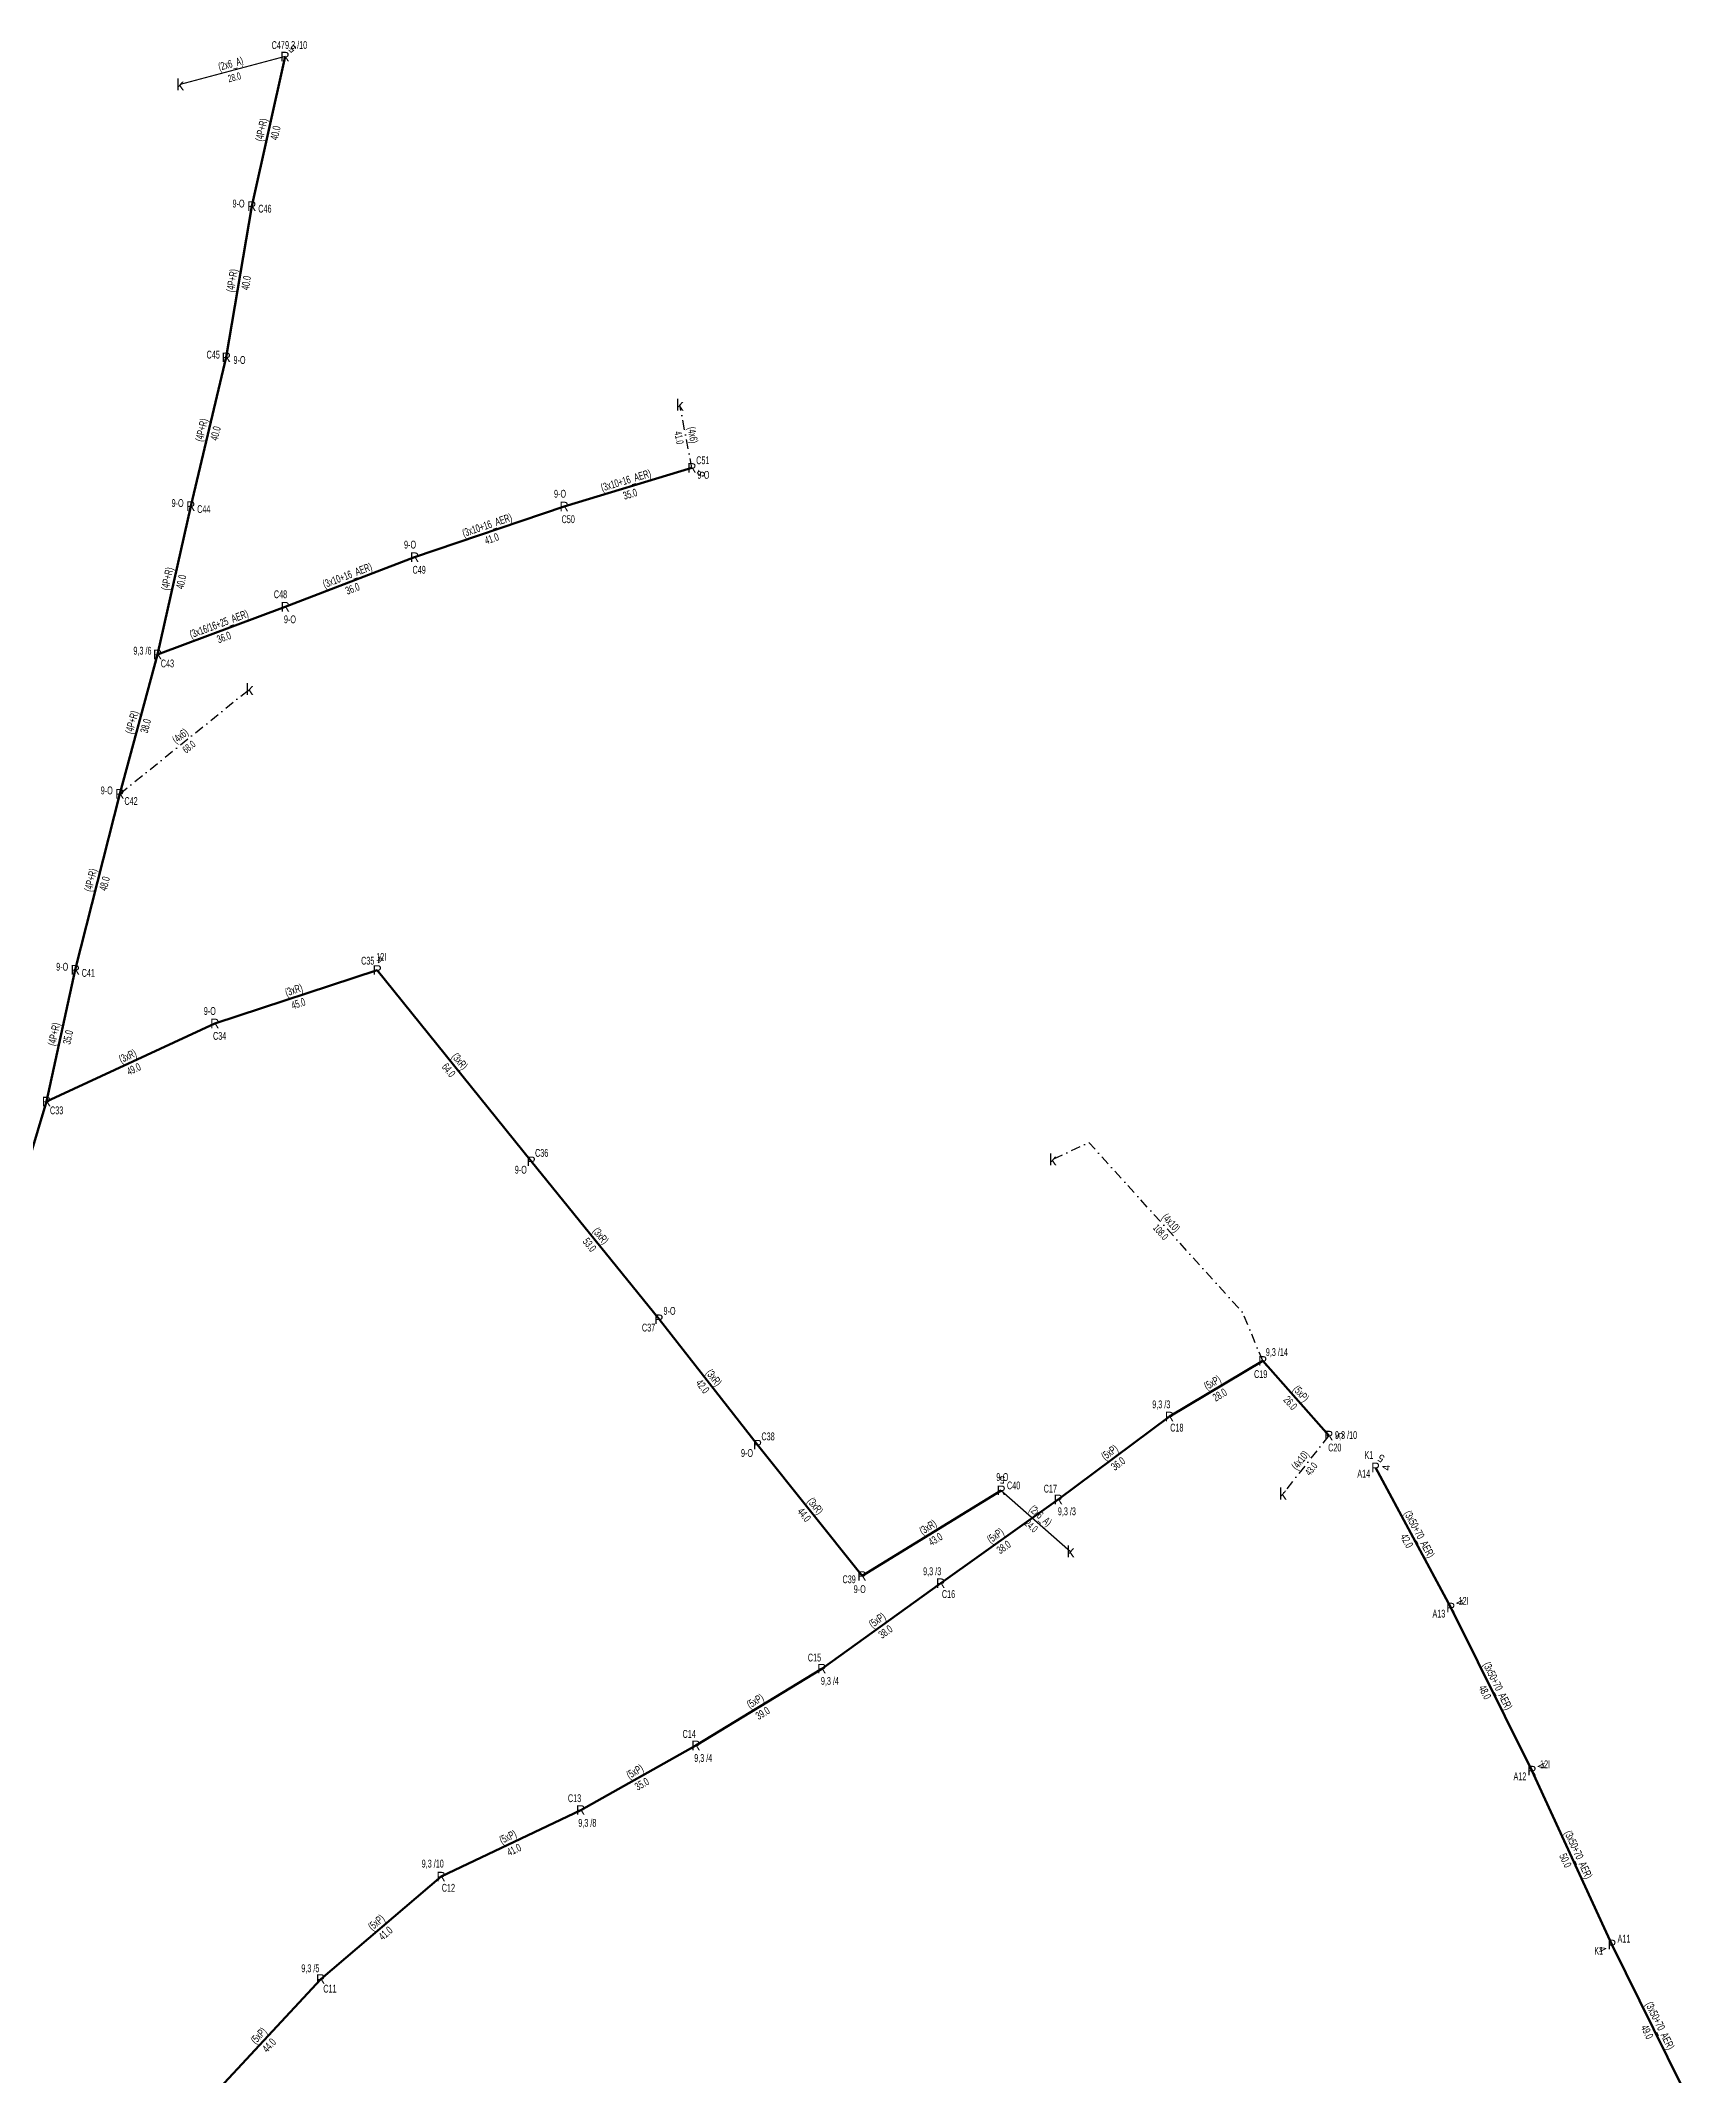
# Model space of a CAD drawing. Header units: millimetres. Extents: x 547575 to 550077, y 4149016 to 4153735.
# Drawn here: x 549323 to 549757, y 4152641 to 4153175 of the extents above; entities that cross this region are included whole.
import ezdxf
from ezdxf.enums import TextEntityAlignment as Align

# ---------------------------------------------------------------- set-up
doc = ezdxf.new("R2010")
doc.units = ezdxf.units.MM
doc.linetypes.add('DASHDOT', pattern=[5, 2.5, -1.25, 0, -1.25])
for name, color, linetype, lineweight in [('DIREK_AG_MEVCUT', 120, 'Continuous', 25), ('HAT_ABONE_HAVAI_MEVCUT', 56, 'Continuous', 30), ('HAT_ABONE_YERALTI_MEVCUT', 56, 'DASHDOT', 30), ('HAT_AG_HAVAI_MEVCUT', 126, 'Continuous', 50), ('KOFRE_ABONE_MEVCUT', 6, 'Continuous', 25)]:
    doc.layers.add(name, color=color, linetype=linetype, lineweight=lineweight)
doc.styles.add('Direk', font='B_CAD')
doc.styles.get("Standard").update_dxf_attribs({"font": 'Arial'})

msp = doc.modelspace()

# ---------------------------------------------------------------- linework, layer by layer
at = {"layer": 'HAT_ABONE_HAVAI_MEVCUT'}
for p, q in [((549387.043, 4153170.474), (549359.549, 4153163.142)), ((549574.74, 4152794.647), (549592.9, 4152778.619))]:
    msp.add_line(p, q, dxfattribs=at)
at = {"layer": 'HAT_ABONE_YERALTI_MEVCUT', "flags": 128}
for points in [[(549493.669, 4153062.667), (549490.497, 4153079.163)], [(549343.742, 4152977.232), (549377.733, 4153004.65)], [(549643.275, 4152828.585), (549638.052, 4152841.232), (549597.705, 4152885.863), (549588.245, 4152881.319)], [(549660.591, 4152809.011), (549648.526, 4152793.753)]]:
    msp.add_lwpolyline(points, dxfattribs=at)
at = {"layer": 'HAT_AG_HAVAI_MEVCUT'}
for p, q in [((549378.333, 4153131.281), (549387.043, 4153170.474)), ((549378.333, 4153131.281), (549371.656, 4153091.656)), ((549362.339, 4153052.649), (549371.656, 4153091.656)), ((549493.669, 4153062.667), (549460.193, 4153052.543)), ((549362.339, 4153052.649), (549353.641, 4153013.763)), ((549421.01, 4153039.25), (549460.193, 4153052.543)), ((549387.091, 4153026.259), (549421.01, 4153039.25)), ((549387.091, 4153026.259), (549353.641, 4153013.763)), ((549343.742, 4152977.232), (549353.641, 4153013.763)), ((549332.089, 4152931.087), (549343.742, 4152977.232)), ((549332.089, 4152931.087), (549324.539, 4152896.555)), ((549411.232, 4152931.05), (549368.627, 4152917.036)), ((549411.232, 4152931.05), (549451.586, 4152880.912)), ((549368.627, 4152917.036), (549324.539, 4152896.555)), ((549312.632, 4152856.786), (549324.539, 4152896.555)), ((549485.057, 4152839.506), (549451.586, 4152880.912)), ((549510.885, 4152806.623), (549485.057, 4152839.506)), ((549643.275, 4152828.585), (549618.819, 4152814.008)), ((549643.275, 4152828.585), (549660.591, 4152809.011)), ((549589.677, 4152792.274), (549618.819, 4152814.008)), ((549510.885, 4152806.623), (549538.268, 4152772.208)), ((549692.551, 4152763.947), (549672.828, 4152800.669)), ((549538.268, 4152772.208), (549574.74, 4152794.647)), ((549589.677, 4152792.274), (549558.885, 4152770.308)), ((549527.733, 4152747.91), (549558.885, 4152770.308)), ((549713.835, 4152721.201), (549692.551, 4152763.947)), ((549527.733, 4152747.91), (549494.729, 4152727.783)), ((549464.533, 4152710.856), (549494.729, 4152727.783)), ((549713.835, 4152721.201), (549734.793, 4152675.621)), ((549464.533, 4152710.856), (549427.958, 4152693.409)), ((549427.958, 4152693.409), (549396.393, 4152666.552)), ((549756.638, 4152631.424), (549734.793, 4152675.621)), ((549366.595, 4152634.367), (549396.393, 4152666.552))]:
    msp.add_line(p, q, dxfattribs=at)

# ---------------------------------------------------------------- texts
at = {"layer": 'DIREK_AG_MEVCUT', "linetype": 'ByBlock', "width": 0.53}
for s, p in [('C47', (549385.263112, 4153173.487635)), ('9,3 /10', (549389.953863, 4153173.509553)), ('9-O', (549374.865159, 4153131.958039)), ('C46', (549381.768145, 4153130.610345)), ('C45', (549368.226254, 4153092.353741)), ('9-O', (549375.11834, 4153090.951629)), ('C51', (549496.540578, 4153064.668009)), ('9-O', (549496.689396, 4153060.841786)), ('9-O', (549358.896774, 4153053.44503)), ('C44', (549365.749006, 4153051.860421)), ('9-O', (549459.120878, 4153055.885638)), ('C50', (549461.261956, 4153049.210233)), ('9-O', (549419.817729, 4153042.552922)), ('C49', (549422.198358, 4153035.957918)), ('C48', (549385.852662, 4153029.532609)), ('9-O', (549388.333587, 4153022.974158)), ('9,3 /6', (549349.678753, 4153014.742456)), ('C43', (549356.228118, 4153011.40571)), ('9-O', (549340.324287, 4152978.126524)), ('C42', (549346.689232, 4152975.344191)), ('12I', (549412.25149, 4152934.495787)), ('9-O', (549328.650053, 4152931.89694)), ('C41', (549335.495789, 4152930.284634)), ('C35', (549408.720135, 4152933.487321)), ('9-O', (549367.33612, 4152920.302666)), ('C34', (549369.913296, 4152913.780936)), ('C33', (549327.185471, 4152894.264544)), ('C36', (549454.310237, 4152883.109392)), ('9-O', (549448.841199, 4152878.698021)), ('9-O', (549487.815013, 4152841.703701)), ('C37', (549482.319748, 4152837.324842)), ('9,3 /14', (549646.977706, 4152830.895885)), ('C19', (549642.736363, 4152825.126696)), ('9,3 /3', (549616.689131, 4152817.194822)), ('C38', (549513.630654, 4152808.793572)), ('C18', (549620.763813, 4152811.098069)), ('9,3 /10', (549665.108464, 4152809.135716)), ('9-O', (549508.118458, 4152804.435915)), ('C20', (549662.159435, 4152805.882101)), ('K1', (549671.087561, 4152803.9095)), ('9-O', (549575.040126, 4152798.137027)), ('C40', (549577.989095, 4152795.9483)), ('A14', (549669.744587, 4152799.012931)), ('C17', (549587.614362, 4152795.101636)), ('9,3 /3', (549591.947796, 4152789.161003)), ('C39', (549534.876167, 4152771.344596)), ('9,3 /3', (549556.643914, 4152773.437242)), ('9-O', (549537.662518, 4152768.754819)), ('C16', (549560.922892, 4152767.462478)), ('12I', (549695.91944, 4152765.689653)), ('A13', (549689.442372, 4152762.33876)), ('C15', (549525.798876, 4152750.827047)), ('9,3 /4', (549529.849479, 4152744.717926)), ('C14', (549492.961834, 4152730.804113)), ('9,3 /4', (549496.648396, 4152724.501636)), ('12I', (549717.259849, 4152722.840547)), ('A12', (549710.678096, 4152719.689724)), ('C13', (549462.922957, 4152713.963694)), ('9,3 /8', (549466.270106, 4152707.503049)), ('9,3 /10', (549425.752876, 4152696.811428)), ('C12', (549429.861541, 4152690.471904)), ('K1', (549731.326867, 4152673.967931)), ('A11', (549737.952116, 4152677.127647)), ('9,3 /5', (549393.681473, 4152669.379648)), ('C11', (549398.81546, 4152664.025799))]:
    msp.add_text(s, height=2.05, dxfattribs=at).set_placement(p, align=Align.MIDDLE_CENTER)
at = {"layer": 'DIREK_AG_MEVCUT', "linetype": 'ByBlock', "style": 'Direk'}
for s, p in [('R', (549387.043, 4153170.474)), ('R', (549378.333, 4153131.281)), ('R', (549371.656, 4153091.656)), ('R', (549493.669, 4153062.667)), ('R', (549362.339, 4153052.649)), ('R', (549460.193, 4153052.543)), ('R', (549421.01, 4153039.25)), ('R', (549387.091, 4153026.259)), ('R', (549353.641, 4153013.763)), ('R', (549343.742, 4152977.232)), ('R', (549332.089, 4152931.087)), ('R', (549411.232, 4152931.05)), ('R', (549368.627, 4152917.036)), ('R', (549324.539, 4152896.555)), ('R', (549451.586, 4152880.912)), ('R', (549485.057, 4152839.506)), ('R', (549643.275, 4152828.585)), ('R', (549618.819, 4152814.008)), ('R', (549510.885, 4152806.623)), ('R', (549660.591, 4152809.011)), ('P', (549672.828, 4152800.669)), ('R', (549574.74, 4152794.647)), ('R', (549589.677, 4152792.274)), ('R', (549538.268, 4152772.208)), ('R', (549558.885, 4152770.308)), ('R', (549692.551, 4152763.947)), ('R', (549527.733, 4152747.91)), ('R', (549494.729, 4152727.783)), ('R', (549713.835, 4152721.201)), ('R', (549464.533, 4152710.856)), ('R', (549427.958, 4152693.409)), ('P', (549734.793, 4152675.621)), ('R', (549396.393, 4152666.552))]:
    msp.add_text(s, height=2.5, dxfattribs=at).set_placement(p, align=Align.MIDDLE_CENTER)
at = {"layer": 'DIREK_AG_MEVCUT', "color": 32, "linetype": 'ByBlock', "style": 'Direk'}
for rotation, p in [(136.201255, (549388.980957, 4153172.494971)), (91.581388, (549663.389934, 4152809.088271))]:
    msp.add_text('5', height=2, rotation=rotation, dxfattribs=at).set_placement(p, align=Align.MIDDLE_CENTER)
at = {"layer": 'DIREK_AG_MEVCUT', "color": 32, "style": 'Direk'}
for s, rotation, p in [('5', 418.855579, (549496.065426, 4153061.218848)), ('4', 163.518329, (549412.026384, 4152933.73495)), ('5', 508.239778, (549674.301824, 4152803.049723)), ('5', 175.084929, (549574.979901, 4152797.436704)), ('4', 448.239778, (549675.626679, 4152800.582993)), ('4', 117.354657, (549695.037902, 4152765.233592)), ('4', 115.581418, (549716.360523, 4152722.410021)), ('4', 295.497422, (549732.265707, 4152674.415683))]:
    msp.add_text(s, height=2, rotation=rotation, dxfattribs=at).set_placement(p, align=Align.MIDDLE_CENTER)
at = {"layer": 'HAT_ABONE_HAVAI_MEVCUT', "lineweight": 30, "width": 0.53}
for rotation, p in [(374.931936, (549373.076979, 4153167.629298, 274679.7745)), (318.568405, (549584.382467, 4152787.270284, 274796.45))]:
    msp.add_text('(2x6_A)', height=2.05, rotation=rotation, dxfattribs=at).set_placement(p, align=Align.CENTER)
for s, rotation, p in [('28.0', 374.931936, (549373.515021, 4153165.986702, 274679.7745)), ('24.0', 318.568405, (549583.257533, 4152785.995716, 274796.45))]:
    msp.add_text(s, height=1.9, rotation=rotation, dxfattribs=at).set_placement(p, align=Align.TOP_CENTER)
at = {"layer": 'HAT_ABONE_YERALTI_MEVCUT', "lineweight": 30, "width": 0.53}
for s, rotation, p in [('41.0', 280.884496, (549491.248292, 4153070.754495)), ('68.0', 38.890525, (549361.271159, 4152990.279405)), ('108.0', 312.113988, (549617.24796, 4152862.977483)), ('43.0', 411.665424, (549655.225242, 4152800.854785))]:
    msp.add_text(s, height=1.9, rotation=rotation, dxfattribs=at).set_placement(p, align=Align.TOP_CENTER)
for s, rotation, p in [('(4x6)', 280.884496, (549492.917708, 4153071.075505)), ('(4x6)', 38.890525, (549360.203841, 4152991.602595)), ('(4x10)', 312.113988, (549618.50904, 4152864.117517)), ('(4x10)', 411.665424, (549653.891758, 4152801.909215))]:
    msp.add_text(s, height=2.05, rotation=rotation, dxfattribs=at).set_placement(p, align=Align.CENTER)
at = {"layer": 'HAT_AG_HAVAI_MEVCUT', "lineweight": 30, "width": 0.53}
for s, rotation, p in [('(4P+R)', 77.470573, (549381.858243, 4153151.0619, 274693.5215)), ('(4P+R)', 440.435241, (549374.156316, 4153111.609738, 274685.828)), ('(4P+R)', 76.566337, (549366.170756, 4153072.349971, 274685.828)), ('(3x10+16_AER)', 376.826661, (549476.684944, 4153058.418607, 274730.0965)), ('(3x10+16_AER)', 18.739725, (549440.328421, 4153046.70144, 274730.0965)), ('(3x10+16_AER)', 20.956874, (549403.746485, 4153033.548272, 274710.505)), ('(4P+R)', 437.391652, (549357.160498, 4153033.391543, 274676.8205)), ('(3x16/16+25_AER)', 380.484305, (549370.068542, 4153020.807253, 274676.8205)), ('(4P+R)', 74.838352, (549347.871087, 4152995.719812, 274676.8205)), ('(4P+R)', 75.827403, (549337.091372, 4152954.367617, 274671.871)), ('(3xR)', 378.20751, (549389.663909, 4152924.850441, 274684.3135)), ('(4P+R)', 437.667049, (549327.483616, 4152914.002553, 274662.2695)), ('(3xR)', 384.917139, (549346.224889, 4152907.56638, 274662.2695)), ('(3xR)', 308.829148, (549432.071166, 4152906.51395, 274725.793)), ('(3xR)', 308.950727, (549468.982534, 4152860.743354, 274725.793)), ('(3xR)', 308.147914, (549498.639456, 4152823.58954, 274742.5285)), ('(5xP)', 390.797058, (549630.611801, 4152822.026638, 274809.4095)), ('(5xP)', 311.497353, (549652.569638, 4152819.361198, 274830.2955)), ('(5xP)', 36.715445, (549603.739835, 4152803.822372, 274809.4095)), ('(3xR)', 308.508231, (549525.241641, 4152789.944733, 274769.134)), ('(3xR)', 31.601454, (549556.058594, 4152784.151457, 274787.37)), ('(3x50+70_AER)', 298.239778, (549683.438329, 4152782.710188, 274836.414)), ('(5xP)', 395.502812, (549573.787369, 4152781.982974, 274779.4425)), ('(5xP)', 35.715786, (549542.8128, 4152759.799134, 274779.4425)), ('(3x50+70_AER)', 296.469537, (549703.953896, 4152742.952864, 274846.2755)), ('(5xP)', 391.376308, (549510.788442, 4152738.572201, 274747.3645)), ('(5xP)', 29.273723, (549479.215365, 4152720.06095, 274747.3645)), ('(5xP)', 385.502067, (549445.879538, 4152702.899684, 274713.979)), ('(3x50+70_AER)', 294.6933, (549725.086273, 4152698.766097, 274867.3965)), ('(5xP)', 400.392714, (549411.62468, 4152680.627878, 274698.1965)), ('(3x50+70_AER)', 296.301544, (549746.477503, 4152653.899131, 274867.3965)), ('(5xP)', 47.205403, (549380.870275, 4152651.036966, 274698.1965))]:
    msp.add_text(s, height=2.05, rotation=rotation, dxfattribs=at).set_placement(p, align=Align.CENTER)
for s, rotation, p in [('40.0', 77.470573, (549383.517757, 4153150.6931, 274693.5215)), ('40.0', 440.435241, (549375.832684, 4153111.327262, 274685.828)), ('40.0', 76.566337, (549367.824244, 4153071.955029, 274685.828)), ('35.0', 376.826661, (549477.177056, 4153056.791393, 274730.0965)), ('41.0', 18.739725, (549440.874579, 4153045.09156, 274730.0965)), ('40.0', 437.391652, (549358.819502, 4153033.020457, 274676.8205)), ('36.0', 20.956874, (549404.354515, 4153031.960728, 274710.505)), ('36.0', 380.484305, (549370.663458, 4153019.214747, 274676.8205)), ('38.0', 74.838352, (549349.511913, 4152995.275188, 274676.8205)), ('48.0', 75.827403, (549338.739628, 4152953.951383, 274671.871)), ('45.0', 378.20751, (549390.195091, 4152923.235559, 274684.3135)), ('35.0', 437.667049, (549329.144384, 4152913.639447, 274662.2695)), ('49.0', 384.917139, (549346.941111, 4152906.02462, 274662.2695)), ('64.0', 308.829148, (549430.746834, 4152905.44805, 274725.793)), ('53.0', 308.950727, (549467.660466, 4152859.674646, 274725.793)), ('42.0', 308.147914, (549497.302544, 4152822.53946, 274742.5285)), ('28.0', 390.797058, (549631.482199, 4152820.566362, 274809.4095)), ('26.0', 311.497353, (549651.296362, 4152818.234802, 274830.2955)), ('36.0', 36.715445, (549604.756165, 4152802.459628, 274809.4095)), ('44.0', 308.508231, (549523.911359, 4152788.886267, 274769.134)), ('43.0', 31.601454, (549556.949406, 4152782.703543, 274787.37)), ('38.0', 395.502812, (549574.774631, 4152780.599026, 274779.4425)), ('42.0', 298.239778, (549681.940671, 4152781.905812, 274836.414)), ('38.0', 35.715786, (549543.8052, 4152758.418866, 274779.4425)), ('48.0', 296.469537, (549702.432104, 4152742.195136, 274846.2755)), ('39.0', 391.376308, (549511.673558, 4152737.120799, 274747.3645)), ('35.0', 29.273723, (549480.046635, 4152718.57805, 274747.3645)), ('41.0', 385.502067, (549446.611462, 4152701.365316, 274713.979)), ('50.0', 294.6933, (549723.541727, 4152698.055903, 274867.3965)), ('41.0', 400.392714, (549412.72632, 4152679.333122, 274698.1965)), ('49.0', 296.301544, (549744.953497, 4152653.145869, 274867.3965)), ('44.0', 47.205403, (549382.117725, 4152649.882034, 274698.1965))]:
    msp.add_text(s, height=2.05, rotation=rotation, dxfattribs=at).set_placement(p, align=Align.TOP_CENTER)
at = {"layer": 'KOFRE_ABONE_MEVCUT', "style": 'Direk'}
for p in [(549359.549, 4153163.142), (549490.497, 4153079.163), (549377.733, 4153004.65), (549588.245, 4152881.319), (549648.526, 4152793.753), (549592.9, 4152778.619)]:
    msp.add_text('k', height=3, dxfattribs=at).set_placement(p, align=Align.MIDDLE_CENTER)

doc.saveas('drawing.dxf')
